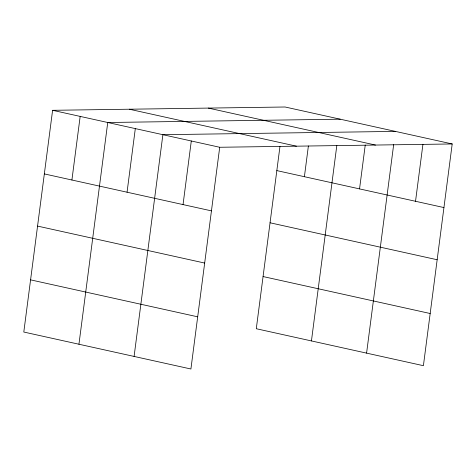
<?xml version="1.0" encoding="UTF-8"?>
<svg xmlns="http://www.w3.org/2000/svg" width="476" height="476" viewBox="0 0 476 476"><rect width="100%" height="100%" fill="white"/><g stroke="black" fill="none" stroke-linecap="round" stroke-linejoin="round"><path stroke-width="0.71" d="M452.2 143.96L285.088 106.999L52.598 110.307L23.8 332.04L190.912 369.001L219.71 147.268L452.2 143.96L423.402 365.693L256.29 328.732L279.965 146.477M71.912 180.011L80.17 116.406M78.945 344.237L107.743 122.505L340.239 119.196M127.056 192.209L135.315 128.603M134.089 356.435L162.887 134.702L395.383 131.394M183.04 204.591L191.298 140.985M304.402 176.703L308.388 145.995M311.441 340.929L336.818 145.519M359.547 188.901L365.247 145.037M366.585 353.127L393.676 144.555M415.53 201.283L422.938 144.258M208.369 108.094L375.475 145.055M129.323 109.218L296.429 146.18M52.598 110.307L219.71 147.268M276.83 170.604L443.941 207.566M270.053 222.786L437.164 259.747M44.339 173.913L211.445 210.874M37.562 226.094L204.668 263.055M263.067 276.55L430.179 313.511M30.577 279.858L197.689 316.82"/></g></svg>
